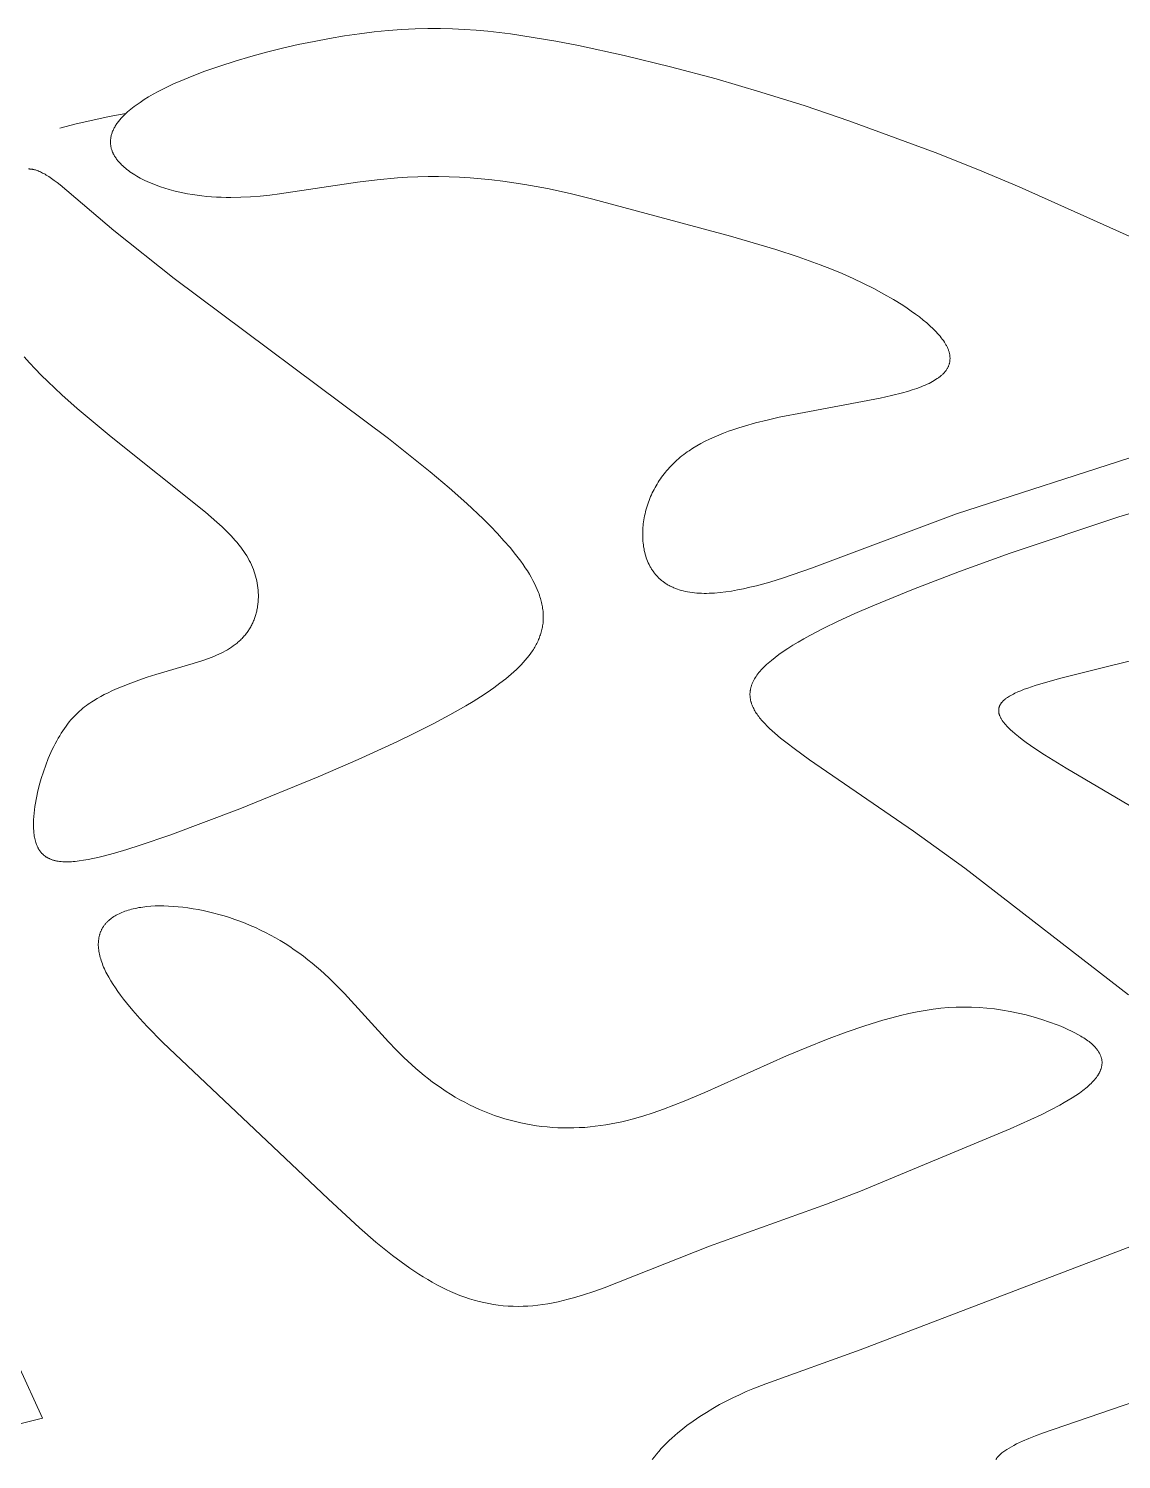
# Model space of a CAD drawing. Header units: metres. Extents: x 591 to 2060, y 452 to 927.
# Drawn here: x 986.4 to 1098.4, y 751.4 to 898 of the extents above; entities that cross this region are included whole.
import ezdxf

# ---------------------------------------------------------------- set-up
doc = ezdxf.new("R2010")
doc.units = ezdxf.units.M
doc.layers.add('jianzhu', color=18, linetype='Continuous', true_color=0x000000)

msp = doc.modelspace()

# ---------------------------------------------------------------- linework, layer by layer
at = {"layer": 'jianzhu', "color": 1, "lineweight": 20, "true_color": 0xff0000}
for points in [[(1100.15, 876.33), (1087.9, 881.82), (1083.65, 883.6), (1079.29, 885.33), (1070.42, 888.59), (1065.95, 890.1), (1061.43, 891.53), (1056.82, 892.87), (1052.14, 894.12), (1047.41, 895.26), (1042.72, 896.28), (1040.4, 896.73), (1038.09, 897.13), (1035.77, 897.48), (1033.43, 897.75), (1032.25, 897.86), (1031.04, 897.94), (1029.82, 898), (1028.57, 898.02), (1027.29, 898.02), (1025.97, 897.99), (1024.61, 897.92), (1023.21, 897.82), (1021.77, 897.68), (1020.29, 897.5), (1018.76, 897.28), (1017.21, 897.02), (1015.62, 896.72), (1014.01, 896.39), (1012.38, 896.02), (1010.75, 895.61), (1009.13, 895.17), (1007.53, 894.69), (1005.96, 894.19), (1004.44, 893.66), (1003.13, 893.16), (1001.9, 892.65), (1001.3, 892.39), (1000.73, 892.12), (1000.18, 891.85), (999.66, 891.58), (999.15, 891.31), (998.67, 891.03), (998.22, 890.75), (997.79, 890.47), (997.39, 890.19), (997.2, 890.05), (997.01, 889.91), (996.84, 889.77), (996.67, 889.63), (996.5, 889.49), (996.35, 889.34), (996.17, 889.17), (995.99, 888.99), (995.83, 888.82), (995.76, 888.73), (995.68, 888.64), (995.61, 888.55), (995.54, 888.47), (995.48, 888.38), (995.42, 888.29), (995.36, 888.2), (995.3, 888.12), (995.25, 888.03), (995.2, 887.94), (995.15, 887.86), (995.1, 887.77), (995.06, 887.68), (995.02, 887.6), (994.98, 887.51), (994.95, 887.42), (994.92, 887.34), (994.89, 887.25), (994.86, 887.17), (994.84, 887.08), (994.82, 887), (994.8, 886.91), (994.79, 886.83), (994.78, 886.74), (994.77, 886.66), (994.76, 886.57), (994.76, 886.49), (994.76, 886.41), (994.76, 886.32), (994.76, 886.24), (994.77, 886.16), (994.78, 886.08), (994.79, 885.99), (994.81, 885.91), (994.82, 885.83), (994.84, 885.75), (994.87, 885.67), (994.89, 885.59), (994.92, 885.51), (994.95, 885.43), (994.98, 885.35), (995.02, 885.27), (995.05, 885.2), (995.09, 885.12), (995.14, 885.04), (995.18, 884.97), (995.23, 884.89), (995.28, 884.81), (995.33, 884.74), (995.38, 884.66), (995.44, 884.59), (995.49, 884.52), (995.55, 884.44), (995.62, 884.37), (995.68, 884.3), (995.75, 884.23), (995.81, 884.16), (995.88, 884.08), (996.02, 883.96), (996.15, 883.83), (996.3, 883.71), (996.44, 883.59), (996.6, 883.48), (996.76, 883.36), (996.92, 883.25), (997.09, 883.13), (997.27, 883.03), (997.45, 882.92), (997.63, 882.81), (997.82, 882.71), (998.01, 882.61), (998.2, 882.51), (998.6, 882.33), (999.02, 882.15), (999.44, 881.98), (999.88, 881.83), (1000.32, 881.68), (1000.78, 881.55), (1001.24, 881.42), (1001.71, 881.31), (1002.19, 881.2), (1002.67, 881.11), (1003.15, 881.03), (1003.64, 880.96), (1004.13, 880.89), (1004.63, 880.84), (1005.12, 880.8), (1005.62, 880.77), (1006.12, 880.75), (1006.62, 880.73), (1007.11, 880.73), (1008.11, 880.75), (1009.11, 880.8), (1010.1, 880.87), (1011.09, 880.97), (1012.08, 881.09), (1020.06, 882.28), (1022.1, 882.53), (1024.16, 882.72), (1025.21, 882.79), (1026.26, 882.83), (1027.32, 882.86), (1028.38, 882.87), (1029.46, 882.85), (1030.54, 882.81), (1031.64, 882.74), (1032.74, 882.65), (1033.85, 882.54), (1034.97, 882.4), (1036.1, 882.24), (1037.24, 882.06), (1039.54, 881.63), (1041.86, 881.12), (1044.2, 880.56), (1058.32, 876.77), (1062.94, 875.41), (1065.24, 874.65), (1067.51, 873.83), (1068.64, 873.38), (1069.76, 872.92), (1070.86, 872.43), (1071.94, 871.92), (1072.99, 871.39), (1074.02, 870.83), (1075.01, 870.27), (1075.95, 869.68), (1076.4, 869.38), (1076.83, 869.08), (1077.25, 868.78), (1077.66, 868.48), (1078.04, 868.17), (1078.41, 867.87), (1078.75, 867.56), (1079.08, 867.26), (1079.23, 867.11), (1079.38, 866.96), (1079.52, 866.8), (1079.65, 866.65), (1079.78, 866.5), (1079.9, 866.36), (1080.01, 866.21), (1080.12, 866.06), (1080.22, 865.91), (1080.31, 865.77), (1080.35, 865.69), (1080.39, 865.62), (1080.43, 865.55), (1080.47, 865.48), (1080.5, 865.41), (1080.54, 865.34), (1080.57, 865.26), (1080.6, 865.19), (1080.63, 865.12), (1080.65, 865.05), (1080.68, 864.98), (1080.7, 864.92), (1080.72, 864.85), (1080.74, 864.78), (1080.75, 864.71), (1080.77, 864.64), (1080.78, 864.57), (1080.79, 864.51), (1080.8, 864.44), (1080.8, 864.37), (1080.81, 864.31), (1080.81, 864.24), (1080.81, 864.18), (1080.8, 864.11), (1080.8, 864.05), (1080.79, 863.98), (1080.78, 863.92), (1080.77, 863.86), (1080.76, 863.79), (1080.75, 863.73), (1080.73, 863.67), (1080.71, 863.61), (1080.69, 863.55), (1080.66, 863.49), (1080.64, 863.42), (1080.61, 863.36), (1080.58, 863.31), (1080.55, 863.25), (1080.52, 863.19), (1080.48, 863.13), (1080.44, 863.07), (1080.4, 863.01), (1080.36, 862.96), (1080.32, 862.9), (1080.27, 862.85), (1080.22, 862.79), (1080.17, 862.73), (1080.12, 862.68), (1080.06, 862.63), (1080.01, 862.57), (1079.95, 862.52), (1079.89, 862.47), (1079.82, 862.41), (1079.76, 862.36), (1079.69, 862.31), (1079.62, 862.26), (1079.48, 862.16), (1079.33, 862.06), (1079.17, 861.96), (1079, 861.87), (1078.83, 861.77), (1078.65, 861.68), (1078.46, 861.59), (1078.26, 861.5), (1078.06, 861.41), (1077.84, 861.33), (1077.4, 861.16), (1076.93, 861), (1076.44, 860.85), (1075.92, 860.7), (1074.82, 860.42), (1073.65, 860.15), (1065.87, 858.71), (1063.3, 858.2), (1062.07, 857.92), (1060.87, 857.62), (1059.73, 857.3), (1059.17, 857.13), (1058.63, 856.95), (1058.11, 856.77), (1057.6, 856.58), (1057.1, 856.38), (1056.62, 856.18), (1056.16, 855.97), (1055.71, 855.75), (1055.27, 855.52), (1054.85, 855.28), (1054.45, 855.03), (1054.06, 854.78), (1053.87, 854.65), (1053.69, 854.51), (1053.51, 854.38), (1053.33, 854.24), (1053.16, 854.1), (1052.99, 853.96), (1052.82, 853.81), (1052.66, 853.66), (1052.5, 853.51), (1052.35, 853.36), (1052.2, 853.21), (1052.05, 853.05), (1051.9, 852.89), (1051.76, 852.73), (1051.63, 852.57), (1051.5, 852.4), (1051.37, 852.23), (1051.24, 852.06), (1051.12, 851.89), (1051, 851.72), (1050.89, 851.54), (1050.78, 851.36), (1050.67, 851.18), (1050.57, 851), (1050.47, 850.82), (1050.38, 850.63), (1050.29, 850.45), (1050.2, 850.26), (1050.12, 850.07), (1050.04, 849.88), (1049.96, 849.68), (1049.89, 849.49), (1049.82, 849.29), (1049.76, 849.1), (1049.7, 848.9), (1049.64, 848.7), (1049.59, 848.5), (1049.55, 848.3), (1049.5, 848.1), (1049.46, 847.9), (1049.43, 847.7), (1049.4, 847.5), (1049.37, 847.3), (1049.35, 847.1), (1049.33, 846.9), (1049.32, 846.7), (1049.31, 846.5), (1049.31, 846.3), (1049.31, 846.1), (1049.31, 845.9), (1049.32, 845.7), (1049.33, 845.51), (1049.35, 845.31), (1049.38, 845.12), (1049.4, 844.92), (1049.44, 844.73), (1049.47, 844.55), (1049.52, 844.36), (1049.56, 844.18), (1049.62, 843.99), (1049.67, 843.81), (1049.74, 843.64), (1049.8, 843.46), (1049.88, 843.29), (1049.96, 843.13), (1050.04, 842.96), (1050.08, 842.88), (1050.13, 842.8), (1050.17, 842.72), (1050.22, 842.65), (1050.27, 842.57), (1050.32, 842.49), (1050.37, 842.42), (1050.43, 842.34), (1050.48, 842.27), (1050.54, 842.2), (1050.6, 842.13), (1050.65, 842.06), (1050.71, 841.99), (1050.78, 841.92), (1050.84, 841.86), (1050.9, 841.79), (1050.97, 841.73), (1051.04, 841.66), (1051.1, 841.6), (1051.17, 841.54), (1051.24, 841.48), (1051.32, 841.42), (1051.39, 841.37), (1051.47, 841.31), (1051.54, 841.26), (1051.62, 841.2), (1051.7, 841.15), (1051.78, 841.1), (1051.86, 841.05), (1051.95, 841), (1052.03, 840.96), (1052.12, 840.91), (1052.21, 840.87), (1052.3, 840.82), (1052.39, 840.78), (1052.48, 840.74), (1052.67, 840.66), (1052.86, 840.59), (1053.06, 840.53), (1053.26, 840.46), (1053.47, 840.41), (1053.69, 840.36), (1053.91, 840.32), (1054.13, 840.28), (1054.36, 840.24), (1054.6, 840.22), (1054.84, 840.19), (1055.09, 840.18), (1055.34, 840.17), (1055.59, 840.16), (1055.85, 840.16), (1056.12, 840.17), (1056.39, 840.18), (1056.66, 840.19), (1057.23, 840.24), (1057.81, 840.31), (1058.41, 840.4), (1059.02, 840.51), (1059.65, 840.63), (1060.3, 840.78), (1060.96, 840.94), (1062.32, 841.32), (1063.72, 841.75), (1066.61, 842.74), (1081.46, 848.3), (1100.3, 854.39)], [(996.35, 889.34), (994.64, 889.02), (992.94, 888.66), (991.25, 888.27), (989.58, 887.84)], [(986.35, 883.65), (986.4, 883.65), (986.45, 883.65), (986.51, 883.64), (986.56, 883.64), (986.61, 883.63), (986.66, 883.63), (986.71, 883.62), (986.76, 883.61), (986.81, 883.6), (986.87, 883.59), (986.92, 883.58), (986.97, 883.57), (987.02, 883.55), (987.08, 883.54), (987.13, 883.52), (987.24, 883.48), (987.35, 883.44), (987.46, 883.4), (987.58, 883.35), (987.69, 883.29), (987.81, 883.23), (987.93, 883.17), (988.05, 883.1), (988.18, 883.02), (988.3, 882.95), (988.43, 882.86), (988.7, 882.68), (988.98, 882.48), (989.28, 882.25), (989.59, 882.01), (995.12, 877.33), (1001.3, 872.43), (1023.25, 856.03), (1027.52, 852.62), (1029.48, 850.97), (1031.29, 849.36), (1032.95, 847.8), (1033.71, 847.04), (1034.42, 846.29), (1035.09, 845.56), (1035.71, 844.85), (1036.28, 844.15), (1036.55, 843.8), (1036.8, 843.46), (1037.04, 843.12), (1037.27, 842.79), (1037.49, 842.46), (1037.69, 842.13), (1037.88, 841.81), (1038.05, 841.49), (1038.21, 841.17), (1038.36, 840.86), (1038.5, 840.55), (1038.62, 840.25), (1038.68, 840.1), (1038.73, 839.95), (1038.78, 839.8), (1038.83, 839.65), (1038.87, 839.5), (1038.91, 839.36), (1038.94, 839.21), (1038.98, 839.06), (1039.01, 838.92), (1039.03, 838.78), (1039.05, 838.63), (1039.07, 838.49), (1039.09, 838.35), (1039.1, 838.21), (1039.11, 838.07), (1039.12, 837.93), (1039.12, 837.79), (1039.12, 837.66), (1039.12, 837.52), (1039.11, 837.38), (1039.1, 837.25), (1039.09, 837.11), (1039.07, 836.98), (1039.05, 836.85), (1039.03, 836.71), (1039.01, 836.58), (1038.98, 836.45), (1038.94, 836.32), (1038.91, 836.19), (1038.87, 836.06), (1038.83, 835.93), (1038.78, 835.8), (1038.74, 835.67), (1038.69, 835.55), (1038.63, 835.42), (1038.58, 835.29), (1038.52, 835.17), (1038.45, 835.04), (1038.39, 834.91), (1038.32, 834.79), (1038.25, 834.66), (1038.17, 834.54), (1038.1, 834.42), (1038.02, 834.29), (1037.85, 834.05), (1037.67, 833.8), (1037.48, 833.56), (1037.27, 833.32), (1037.06, 833.08), (1036.84, 832.84), (1036.6, 832.6), (1036.36, 832.36), (1036.1, 832.13), (1035.84, 831.89), (1035.56, 831.65), (1035.28, 831.42), (1034.68, 830.95), (1034.05, 830.49), (1033.38, 830.02), (1032.67, 829.56), (1031.94, 829.09), (1031.17, 828.63), (1029.55, 827.71), (1027.82, 826.79), (1026, 825.87), (1024.11, 824.95), (1020.15, 823.13), (1016.06, 821.35), (1008.01, 818.07), (1000.86, 815.39), (997.82, 814.35), (996.44, 813.92), (995.18, 813.55), (994.01, 813.24), (993.47, 813.11), (992.95, 813), (992.46, 812.9), (992, 812.82), (991.56, 812.75), (991.14, 812.7), (990.94, 812.69), (990.75, 812.67), (990.56, 812.66), (990.38, 812.66), (990.2, 812.66), (990.03, 812.66), (989.87, 812.67), (989.71, 812.68), (989.55, 812.7), (989.4, 812.72), (989.26, 812.74), (989.19, 812.76), (989.12, 812.77), (989.05, 812.79), (988.99, 812.8), (988.92, 812.82), (988.86, 812.84), (988.79, 812.86), (988.73, 812.88), (988.67, 812.9), (988.61, 812.93), (988.55, 812.95), (988.5, 812.98), (988.44, 813), (988.39, 813.03), (988.33, 813.06), (988.28, 813.09), (988.23, 813.12), (988.18, 813.15), (988.13, 813.18), (988.08, 813.22), (988.03, 813.25), (987.99, 813.29), (987.94, 813.32), (987.9, 813.36), (987.86, 813.4), (987.82, 813.44), (987.78, 813.48), (987.74, 813.52), (987.7, 813.56), (987.66, 813.6), (987.62, 813.65), (987.59, 813.69), (987.55, 813.74), (987.52, 813.79), (987.49, 813.83), (987.45, 813.88), (987.42, 813.93), (987.39, 813.98), (987.36, 814.03), (987.34, 814.08), (987.31, 814.14), (987.28, 814.19), (987.26, 814.25), (987.23, 814.3), (987.21, 814.36), (987.19, 814.42), (987.14, 814.53), (987.1, 814.65), (987.07, 814.78), (987.03, 814.9), (987, 815.03), (986.98, 815.17), (986.95, 815.3), (986.93, 815.44), (986.92, 815.58), (986.9, 815.73), (986.89, 815.87), (986.88, 816.02), (986.87, 816.17), (986.87, 816.33), (986.87, 816.64), (986.88, 816.97), (986.9, 817.3), (986.93, 817.64), (986.97, 817.98), (987.02, 818.33), (987.07, 818.68), (987.14, 819.04), (987.21, 819.39), (987.29, 819.75), (987.46, 820.47), (987.66, 821.18), (987.88, 821.88), (988.12, 822.57), (988.38, 823.23), (988.52, 823.55), (988.66, 823.86), (988.8, 824.17), (988.95, 824.47), (989.1, 824.76), (989.25, 825.04), (989.4, 825.32), (989.56, 825.58), (989.72, 825.84), (989.88, 826.09), (990.04, 826.33), (990.21, 826.55), (990.37, 826.77), (990.54, 826.99), (990.71, 827.19), (990.88, 827.38), (991.06, 827.57), (991.23, 827.75), (991.4, 827.92), (991.58, 828.08), (991.76, 828.24), (991.94, 828.39), (992.11, 828.53), (992.29, 828.67), (992.47, 828.8), (992.66, 828.92), (992.84, 829.05), (993.02, 829.16), (993.39, 829.39), (993.76, 829.59), (994.13, 829.79), (994.51, 829.98), (994.89, 830.16), (995.27, 830.33), (996.05, 830.66), (996.85, 830.97), (997.67, 831.27), (998.52, 831.57), (999.4, 831.85), (1003.23, 832.96), (1004.21, 833.27), (1004.7, 833.44), (1005.18, 833.63), (1005.41, 833.72), (1005.64, 833.82), (1005.87, 833.93), (1006.1, 834.03), (1006.32, 834.15), (1006.54, 834.26), (1006.75, 834.39), (1006.96, 834.51), (1007.16, 834.65), (1007.35, 834.78), (1007.54, 834.92), (1007.73, 835.07), (1007.82, 835.15), (1007.9, 835.22), (1007.99, 835.3), (1008.08, 835.38), (1008.16, 835.46), (1008.24, 835.55), (1008.32, 835.63), (1008.4, 835.72), (1008.47, 835.8), (1008.55, 835.89), (1008.62, 835.98), (1008.69, 836.07), (1008.76, 836.16), (1008.83, 836.25), (1008.89, 836.35), (1008.95, 836.44), (1009.01, 836.54), (1009.07, 836.64), (1009.13, 836.74), (1009.19, 836.84), (1009.24, 836.94), (1009.29, 837.04), (1009.34, 837.14), (1009.39, 837.25), (1009.43, 837.35), (1009.48, 837.46), (1009.52, 837.57), (1009.56, 837.68), (1009.59, 837.79), (1009.63, 837.9), (1009.66, 838.01), (1009.69, 838.12), (1009.72, 838.23), (1009.75, 838.35), (1009.77, 838.46), (1009.8, 838.58), (1009.82, 838.69), (1009.84, 838.81), (1009.87, 839.04), (1009.89, 839.28), (1009.91, 839.52), (1009.92, 839.76), (1009.92, 840), (1009.91, 840.24), (1009.9, 840.48), (1009.87, 840.72), (1009.84, 840.96), (1009.8, 841.2), (1009.76, 841.43), (1009.7, 841.67), (1009.64, 841.91), (1009.57, 842.15), (1009.49, 842.38), (1009.41, 842.62), (1009.31, 842.85), (1009.21, 843.08), (1009.1, 843.31), (1008.98, 843.54), (1008.86, 843.77), (1008.72, 844), (1008.58, 844.23), (1008.43, 844.45), (1008.27, 844.68), (1008.11, 844.91), (1007.93, 845.13), (1007.74, 845.36), (1007.55, 845.59), (1007.35, 845.82), (1007.14, 846.04), (1006.69, 846.51), (1006.2, 846.98), (1005.67, 847.47), (1004.49, 848.49), (994.82, 856.2), (991.35, 859.1), (989.77, 860.51), (988.33, 861.87), (987.67, 862.52), (987.04, 863.16), (986.46, 863.78), (985.93, 864.38)], [(1108.93, 851.24), (1098.11, 847.99), (1086.97, 844.27), (1081.79, 842.41), (1077.06, 840.6), (1072.89, 838.9), (1071.03, 838.09), (1069.34, 837.31), (1067.81, 836.56), (1066.44, 835.85), (1065.82, 835.51), (1065.23, 835.17), (1064.69, 834.84), (1064.18, 834.52), (1063.71, 834.2), (1063.27, 833.9), (1062.87, 833.6), (1062.5, 833.3), (1062.33, 833.16), (1062.16, 833.01), (1062, 832.87), (1061.86, 832.73), (1061.71, 832.59), (1061.58, 832.45), (1061.45, 832.31), (1061.33, 832.18), (1061.22, 832.04), (1061.12, 831.91), (1061.02, 831.78), (1060.93, 831.65), (1060.84, 831.52), (1060.76, 831.39), (1060.73, 831.32), (1060.69, 831.26), (1060.66, 831.19), (1060.63, 831.13), (1060.6, 831.07), (1060.57, 831), (1060.54, 830.94), (1060.52, 830.88), (1060.49, 830.82), (1060.47, 830.75), (1060.45, 830.69), (1060.43, 830.63), (1060.41, 830.57), (1060.39, 830.51), (1060.38, 830.44), (1060.36, 830.38), (1060.35, 830.32), (1060.34, 830.26), (1060.33, 830.2), (1060.32, 830.14), (1060.32, 830.08), (1060.31, 830.02), (1060.31, 829.96), (1060.3, 829.9), (1060.3, 829.84), (1060.3, 829.78), (1060.3, 829.72), (1060.31, 829.66), (1060.31, 829.6), (1060.31, 829.54), (1060.32, 829.48), (1060.33, 829.42), (1060.34, 829.36), (1060.35, 829.3), (1060.36, 829.24), (1060.37, 829.18), (1060.39, 829.12), (1060.4, 829.06), (1060.42, 829), (1060.44, 828.94), (1060.45, 828.89), (1060.47, 828.83), (1060.5, 828.77), (1060.52, 828.71), (1060.57, 828.59), (1060.62, 828.47), (1060.68, 828.36), (1060.74, 828.24), (1060.8, 828.12), (1060.87, 828), (1060.95, 827.89), (1061.03, 827.77), (1061.11, 827.65), (1061.2, 827.53), (1061.29, 827.41), (1061.39, 827.3), (1061.49, 827.18), (1061.59, 827.06), (1061.81, 826.82), (1062.05, 826.57), (1062.3, 826.33), (1062.56, 826.08), (1062.84, 825.83), (1063.44, 825.32), (1064.11, 824.8), (1064.82, 824.25), (1066.41, 823.11), (1077.05, 815.81), (1082.31, 811.99), (1099.09, 799.03)], [(1100.36, 817.74), (1092.72, 822.26), (1090.49, 823.63), (1089.5, 824.28), (1088.61, 824.89), (1088.21, 825.19), (1087.83, 825.48), (1087.49, 825.76), (1087.17, 826.03), (1087.03, 826.16), (1086.89, 826.29), (1086.76, 826.42), (1086.64, 826.55), (1086.53, 826.68), (1086.42, 826.8), (1086.32, 826.92), (1086.28, 826.98), (1086.23, 827.04), (1086.19, 827.1), (1086.15, 827.15), (1086.11, 827.21), (1086.08, 827.27), (1086.05, 827.33), (1086.01, 827.38), (1085.98, 827.44), (1085.96, 827.49), (1085.93, 827.55), (1085.91, 827.6), (1085.89, 827.65), (1085.87, 827.71), (1085.85, 827.76), (1085.84, 827.81), (1085.82, 827.86), (1085.82, 827.89), (1085.81, 827.92), (1085.81, 827.94), (1085.8, 827.97), (1085.8, 827.99), (1085.8, 828.02), (1085.79, 828.04), (1085.79, 828.07), (1085.79, 828.09), (1085.79, 828.12), (1085.79, 828.14), (1085.79, 828.17), (1085.79, 828.19), (1085.79, 828.21), (1085.79, 828.24), (1085.79, 828.26), (1085.79, 828.29), (1085.79, 828.31), (1085.8, 828.33), (1085.8, 828.36), (1085.8, 828.38), (1085.81, 828.4), (1085.81, 828.43), (1085.82, 828.45), (1085.83, 828.47), (1085.83, 828.5), (1085.84, 828.52), (1085.85, 828.54), (1085.86, 828.56), (1085.86, 828.59), (1085.87, 828.61), (1085.88, 828.63), (1085.89, 828.65), (1085.9, 828.68), (1085.91, 828.7), (1085.92, 828.72), (1085.94, 828.74), (1085.95, 828.76), (1085.96, 828.79), (1085.97, 828.81), (1086, 828.85), (1086.03, 828.89), (1086.06, 828.93), (1086.09, 828.98), (1086.13, 829.02), (1086.17, 829.06), (1086.2, 829.1), (1086.24, 829.14), (1086.29, 829.18), (1086.33, 829.22), (1086.37, 829.26), (1086.42, 829.3), (1086.47, 829.34), (1086.52, 829.37), (1086.57, 829.41), (1086.68, 829.49), (1086.79, 829.56), (1086.91, 829.64), (1087.04, 829.71), (1087.17, 829.78), (1087.31, 829.85), (1087.45, 829.92), (1087.75, 830.06), (1088.07, 830.19), (1088.41, 830.33), (1088.77, 830.46), (1089.53, 830.71), (1090.35, 830.97), (1092.15, 831.47), (1114.38, 837.01)], [(1119.35, 780.9), (1071.58, 762.66), (1061.94, 759.18), (1060.59, 758.65), (1059.91, 758.37), (1059.23, 758.06), (1058.55, 757.74), (1057.87, 757.4), (1057.19, 757.04), (1056.51, 756.65), (1055.83, 756.25), (1055.16, 755.82), (1054.49, 755.36), (1053.84, 754.89), (1053.21, 754.39), (1052.9, 754.14), (1052.6, 753.88), (1052.3, 753.62), (1052.01, 753.35), (1051.73, 753.08), (1051.46, 752.81), (1051.2, 752.53), (1050.96, 752.25), (1050.72, 751.97), (1050.5, 751.69), (1050.29, 751.41)], [(1119.35, 780.9), (1071.58, 762.66), (1061.94, 759.18), (1060.59, 758.65), (1059.91, 758.37), (1059.23, 758.06), (1058.55, 757.74), (1057.87, 757.4), (1057.19, 757.04), (1056.51, 756.65), (1055.83, 756.25), (1055.16, 755.82), (1054.49, 755.36), (1053.84, 754.89), (1053.21, 754.39), (1052.9, 754.14), (1052.6, 753.88), (1052.3, 753.62), (1052.01, 753.35), (1051.73, 753.08), (1051.46, 752.81), (1051.2, 752.53), (1050.96, 752.25), (1050.72, 751.97), (1050.5, 751.69), (1050.29, 751.41)], [(987.81, 755.65), (985.3, 761.13)], [(987.81, 755.65), (985.3, 761.13)], [(1085.5, 751.42), (1085.52, 751.46), (1085.55, 751.5), (1085.58, 751.54), (1085.61, 751.57), (1085.63, 751.61), (1085.67, 751.65), (1085.7, 751.69), (1085.73, 751.72), (1085.8, 751.8), (1085.87, 751.87), (1085.95, 751.94), (1086.03, 752.02), (1086.12, 752.09), (1086.21, 752.16), (1086.31, 752.23), (1086.41, 752.31), (1086.51, 752.38), (1086.62, 752.45), (1086.85, 752.59), (1087.09, 752.73), (1087.35, 752.87), (1087.63, 753.01), (1087.92, 753.15), (1088.22, 753.29), (1088.87, 753.57), (1089.56, 753.84), (1090.29, 754.12), (1099.76, 757.37)], [(1085.5, 751.42), (1085.52, 751.46), (1085.55, 751.5), (1085.58, 751.54), (1085.61, 751.57), (1085.63, 751.61), (1085.67, 751.65), (1085.7, 751.69), (1085.73, 751.72), (1085.8, 751.8), (1085.87, 751.87), (1085.95, 751.94), (1086.03, 752.02), (1086.12, 752.09), (1086.21, 752.16), (1086.31, 752.23), (1086.41, 752.31), (1086.51, 752.38), (1086.62, 752.45), (1086.85, 752.59), (1087.09, 752.73), (1087.35, 752.87), (1087.63, 753.01), (1087.92, 753.15), (1088.22, 753.29), (1088.87, 753.57), (1089.56, 753.84), (1090.29, 754.12), (1099.76, 757.37)], [(982.32, 754.29), (987.81, 755.65)], [(982.32, 754.29), (987.81, 755.65)]]:
    msp.add_lwpolyline(points, dxfattribs=at)
msp.add_lwpolyline([(993.72, 805.41), (993.7, 805.35), (993.68, 805.29), (993.66, 805.22), (993.64, 805.16), (993.62, 805.1), (993.61, 805.03), (993.59, 804.97), (993.58, 804.9), (993.57, 804.84), (993.56, 804.77), (993.55, 804.7), (993.54, 804.64), (993.53, 804.57), (993.52, 804.5), (993.52, 804.43), (993.52, 804.36), (993.51, 804.29), (993.51, 804.22), (993.51, 804.15), (993.51, 804.08), (993.52, 803.93), (993.53, 803.79), (993.55, 803.64), (993.57, 803.49), (993.6, 803.33), (993.63, 803.18), (993.67, 803.02), (993.71, 802.86), (993.76, 802.7), (993.81, 802.54), (993.87, 802.38), (993.93, 802.21), (993.99, 802.04), (994.06, 801.87), (994.14, 801.7), (994.22, 801.53), (994.3, 801.36), (994.39, 801.18), (994.58, 800.83), (994.79, 800.47), (995.02, 800.1), (995.27, 799.73), (995.53, 799.36), (995.8, 798.98), (996.09, 798.59), (996.4, 798.2), (997.05, 797.42), (997.76, 796.61), (998.51, 795.8), (1000.14, 794.15), (1017.06, 778.14), (1020.28, 775.15), (1021.95, 773.7), (1022.8, 773), (1023.67, 772.32), (1024.55, 771.66), (1025.44, 771.02), (1026.35, 770.42), (1026.81, 770.13), (1027.27, 769.85), (1027.73, 769.58), (1028.2, 769.33), (1028.67, 769.08), (1029.15, 768.85), (1029.62, 768.63), (1030.1, 768.42), (1030.58, 768.23), (1031.07, 768.05), (1031.55, 767.89), (1032.04, 767.74), (1032.53, 767.61), (1033.02, 767.49), (1033.52, 767.39), (1034.02, 767.3), (1034.51, 767.23), (1035.01, 767.18), (1035.52, 767.14), (1036.02, 767.12), (1036.53, 767.11), (1037.04, 767.12), (1037.55, 767.14), (1038.06, 767.18), (1038.57, 767.23), (1039.08, 767.3), (1039.6, 767.38), (1040.12, 767.47), (1040.64, 767.58), (1041.16, 767.7), (1041.68, 767.83), (1042.2, 767.97), (1043.25, 768.29), (1044.31, 768.64), (1045.37, 769.02), (1056.15, 773.28), (1068.14, 777.59), (1071.63, 778.92), (1086.98, 785.31), (1089.1, 786.26), (1090.13, 786.75), (1091.12, 787.24), (1092.05, 787.73), (1092.49, 787.98), (1092.91, 788.22), (1093.32, 788.47), (1093.7, 788.72), (1094.06, 788.97), (1094.4, 789.21), (1094.56, 789.34), (1094.71, 789.46), (1094.86, 789.58), (1095, 789.71), (1095.13, 789.83), (1095.26, 789.95), (1095.38, 790.07), (1095.5, 790.2), (1095.6, 790.32), (1095.7, 790.44), (1095.8, 790.56), (1095.84, 790.62), (1095.89, 790.68), (1095.93, 790.74), (1095.97, 790.8), (1096, 790.86), (1096.04, 790.92), (1096.07, 790.98), (1096.11, 791.04), (1096.14, 791.1), (1096.16, 791.16), (1096.19, 791.22), (1096.22, 791.28), (1096.24, 791.34), (1096.26, 791.39), (1096.28, 791.45), (1096.3, 791.51), (1096.31, 791.57), (1096.33, 791.63), (1096.34, 791.69), (1096.35, 791.75), (1096.36, 791.8), (1096.37, 791.86), (1096.37, 791.92), (1096.38, 791.98), (1096.38, 792.03), (1096.38, 792.09), (1096.38, 792.15), (1096.38, 792.2), (1096.37, 792.26), (1096.36, 792.32), (1096.36, 792.37), (1096.35, 792.43), (1096.33, 792.49), (1096.32, 792.54), (1096.3, 792.6), (1096.29, 792.65), (1096.27, 792.71), (1096.25, 792.76), (1096.23, 792.82), (1096.2, 792.87), (1096.18, 792.93), (1096.15, 792.98), (1096.12, 793.04), (1096.09, 793.09), (1096.06, 793.15), (1096.03, 793.2), (1095.99, 793.25), (1095.96, 793.31), (1095.92, 793.36), (1095.88, 793.41), (1095.84, 793.46), (1095.79, 793.52), (1095.75, 793.57), (1095.7, 793.62), (1095.61, 793.72), (1095.51, 793.83), (1095.4, 793.93), (1095.29, 794.03), (1095.17, 794.13), (1095.05, 794.23), (1094.92, 794.32), (1094.79, 794.42), (1094.65, 794.51), (1094.51, 794.61), (1094.36, 794.7), (1094.21, 794.79), (1093.9, 794.98), (1093.58, 795.15), (1093.24, 795.32), (1092.89, 795.49), (1092.53, 795.65), (1092.16, 795.81), (1091.79, 795.96), (1091.01, 796.24), (1090.22, 796.51), (1089.42, 796.75), (1088.61, 796.97), (1087.79, 797.16), (1086.98, 797.33), (1086.17, 797.47), (1085.37, 797.58), (1084.57, 797.67), (1083.78, 797.74), (1083, 797.77), (1082.22, 797.78), (1081.44, 797.76), (1080.65, 797.72), (1079.86, 797.65), (1079.06, 797.55), (1078.24, 797.42), (1077.42, 797.27), (1076.57, 797.1), (1075.71, 796.9), (1074.83, 796.67), (1073.93, 796.42), (1072.08, 795.85), (1070.15, 795.19), (1068.16, 794.45), (1066.13, 793.64), (1064.06, 792.77), (1055.66, 789.02), (1053.55, 788.13), (1052.49, 787.71), (1051.43, 787.31), (1050.37, 786.94), (1049.31, 786.6), (1048.24, 786.3), (1047.7, 786.16), (1047.16, 786.03), (1046.62, 785.91), (1046.08, 785.81), (1045.54, 785.71), (1045, 785.63), (1044.45, 785.56), (1043.91, 785.5), (1043.36, 785.45), (1042.81, 785.42), (1042.26, 785.4), (1041.72, 785.39), (1041.17, 785.4), (1040.62, 785.41), (1040.07, 785.44), (1039.52, 785.49), (1038.97, 785.55), (1038.43, 785.62), (1037.88, 785.7), (1037.34, 785.8), (1036.8, 785.92), (1036.26, 786.04), (1035.72, 786.18), (1035.18, 786.33), (1034.65, 786.5), (1034.13, 786.68), (1033.6, 786.87), (1033.09, 787.08), (1032.57, 787.29), (1032.07, 787.52), (1031.56, 787.76), (1031.07, 788.02), (1030.58, 788.28), (1030.1, 788.56), (1029.62, 788.84), (1029.15, 789.14), (1028.69, 789.45), (1028.23, 789.77), (1027.78, 790.09), (1027.34, 790.43), (1026.91, 790.78), (1026.48, 791.13), (1026.06, 791.49), (1025.64, 791.86), (1024.83, 792.62), (1024.03, 793.4), (1023.26, 794.21), (1018.73, 799.18), (1017.94, 799.99), (1017.13, 800.78), (1016.29, 801.54), (1015.86, 801.91), (1015.43, 802.28), (1014.98, 802.63), (1014.53, 802.98), (1014.07, 803.32), (1013.6, 803.65), (1013.13, 803.97), (1012.65, 804.28), (1012.16, 804.58), (1011.66, 804.86), (1011.16, 805.14), (1010.65, 805.41), (1010.13, 805.66), (1009.61, 805.91), (1009.09, 806.14), (1008.56, 806.36), (1008.02, 806.56), (1007.49, 806.76), (1006.95, 806.94), (1006.41, 807.11), (1005.87, 807.26), (1005.34, 807.41), (1004.8, 807.54), (1004.27, 807.66), (1003.74, 807.76), (1003.22, 807.85), (1002.7, 807.93), (1002.19, 808), (1001.69, 808.05), (1001.2, 808.09), (1000.71, 808.12), (1000.24, 808.14), (999.78, 808.14), (999.33, 808.13), (998.89, 808.1), (998.47, 808.07), (998.06, 808.02), (997.86, 807.99), (997.67, 807.96), (997.47, 807.92), (997.29, 807.88), (997.1, 807.84), (996.92, 807.8), (996.75, 807.75), (996.57, 807.7), (996.41, 807.65), (996.24, 807.59), (996.09, 807.53), (995.93, 807.47), (995.78, 807.41), (995.64, 807.34), (995.49, 807.27), (995.36, 807.19), (995.23, 807.12), (995.1, 807.04), (994.98, 806.96), (994.86, 806.87), (994.8, 806.83), (994.75, 806.78), (994.69, 806.74), (994.64, 806.69), (994.58, 806.65), (994.53, 806.6), (994.48, 806.55), (994.44, 806.51), (994.39, 806.46), (994.34, 806.41), (994.3, 806.36), (994.25, 806.31), (994.21, 806.26), (994.17, 806.2), (994.13, 806.15), (994.09, 806.1), (994.05, 806.04), (994.02, 805.99), (993.98, 805.93), (993.95, 805.88), (993.92, 805.82), (993.88, 805.76), (993.85, 805.71), (993.83, 805.65), (993.8, 805.59), (993.77, 805.53), (993.75, 805.47)], close=True, dxfattribs=at)
msp.add_lwpolyline([(993.72, 805.41), (993.7, 805.35), (993.68, 805.29), (993.66, 805.22), (993.64, 805.16), (993.62, 805.1), (993.61, 805.03), (993.59, 804.97), (993.58, 804.9), (993.57, 804.84), (993.56, 804.77), (993.55, 804.7), (993.54, 804.64), (993.53, 804.57), (993.52, 804.5), (993.52, 804.43), (993.52, 804.36), (993.51, 804.29), (993.51, 804.22), (993.51, 804.15), (993.51, 804.08), (993.52, 803.93), (993.53, 803.79), (993.55, 803.64), (993.57, 803.49), (993.6, 803.33), (993.63, 803.18), (993.67, 803.02), (993.71, 802.86), (993.76, 802.7), (993.81, 802.54), (993.87, 802.38), (993.93, 802.21), (993.99, 802.04), (994.06, 801.87), (994.14, 801.7), (994.22, 801.53), (994.3, 801.36), (994.39, 801.18), (994.58, 800.83), (994.79, 800.47), (995.02, 800.1), (995.27, 799.73), (995.53, 799.36), (995.8, 798.98), (996.09, 798.59), (996.4, 798.2), (997.05, 797.42), (997.76, 796.61), (998.51, 795.8), (1000.14, 794.15), (1017.06, 778.14), (1020.28, 775.15), (1021.95, 773.7), (1022.8, 773), (1023.67, 772.32), (1024.55, 771.66), (1025.44, 771.02), (1026.35, 770.42), (1026.81, 770.13), (1027.27, 769.85), (1027.73, 769.58), (1028.2, 769.33), (1028.67, 769.08), (1029.15, 768.85), (1029.62, 768.63), (1030.1, 768.42), (1030.58, 768.23), (1031.07, 768.05), (1031.55, 767.89), (1032.04, 767.74), (1032.53, 767.61), (1033.02, 767.49), (1033.52, 767.39), (1034.02, 767.3), (1034.51, 767.23), (1035.01, 767.18), (1035.52, 767.14), (1036.02, 767.12), (1036.53, 767.11), (1037.04, 767.12), (1037.55, 767.14), (1038.06, 767.18), (1038.57, 767.23), (1039.08, 767.3), (1039.6, 767.38), (1040.12, 767.47), (1040.64, 767.58), (1041.16, 767.7), (1041.68, 767.83), (1042.2, 767.97), (1043.25, 768.29), (1044.31, 768.64), (1045.37, 769.02), (1056.15, 773.28), (1068.14, 777.59), (1071.63, 778.92), (1086.98, 785.31), (1089.1, 786.26), (1090.13, 786.75), (1091.12, 787.24), (1092.05, 787.73), (1092.49, 787.98), (1092.91, 788.22), (1093.32, 788.47), (1093.7, 788.72), (1094.06, 788.97), (1094.4, 789.21), (1094.56, 789.34), (1094.71, 789.46), (1094.86, 789.58), (1095, 789.71), (1095.13, 789.83), (1095.26, 789.95), (1095.38, 790.07), (1095.5, 790.2), (1095.6, 790.32), (1095.7, 790.44), (1095.8, 790.56), (1095.84, 790.62), (1095.89, 790.68), (1095.93, 790.74), (1095.97, 790.8), (1096, 790.86), (1096.04, 790.92), (1096.07, 790.98), (1096.11, 791.04), (1096.14, 791.1), (1096.16, 791.16), (1096.19, 791.22), (1096.22, 791.28), (1096.24, 791.34), (1096.26, 791.39), (1096.28, 791.45), (1096.3, 791.51), (1096.31, 791.57), (1096.33, 791.63), (1096.34, 791.69), (1096.35, 791.75), (1096.36, 791.8), (1096.37, 791.86), (1096.37, 791.92), (1096.38, 791.98), (1096.38, 792.03), (1096.38, 792.09), (1096.38, 792.15), (1096.38, 792.2), (1096.37, 792.26), (1096.36, 792.32), (1096.36, 792.37), (1096.35, 792.43), (1096.33, 792.49), (1096.32, 792.54), (1096.3, 792.6), (1096.29, 792.65), (1096.27, 792.71), (1096.25, 792.76), (1096.23, 792.82), (1096.2, 792.87), (1096.18, 792.93), (1096.15, 792.98), (1096.12, 793.04), (1096.09, 793.09), (1096.06, 793.15), (1096.03, 793.2), (1095.99, 793.25), (1095.96, 793.31), (1095.92, 793.36), (1095.88, 793.41), (1095.84, 793.46), (1095.79, 793.52), (1095.75, 793.57), (1095.7, 793.62), (1095.61, 793.72), (1095.51, 793.83), (1095.4, 793.93), (1095.29, 794.03), (1095.17, 794.13), (1095.05, 794.23), (1094.92, 794.32), (1094.79, 794.42), (1094.65, 794.51), (1094.51, 794.61), (1094.36, 794.7), (1094.21, 794.79), (1093.9, 794.98), (1093.58, 795.15), (1093.24, 795.32), (1092.89, 795.49), (1092.53, 795.65), (1092.16, 795.81), (1091.79, 795.96), (1091.01, 796.24), (1090.22, 796.51), (1089.42, 796.75), (1088.61, 796.97), (1087.79, 797.16), (1086.98, 797.33), (1086.17, 797.47), (1085.37, 797.58), (1084.57, 797.67), (1083.78, 797.74), (1083, 797.77), (1082.22, 797.78), (1081.44, 797.76), (1080.65, 797.72), (1079.86, 797.65), (1079.06, 797.55), (1078.24, 797.42), (1077.42, 797.27), (1076.57, 797.1), (1075.71, 796.9), (1074.83, 796.67), (1073.93, 796.42), (1072.08, 795.85), (1070.15, 795.19), (1068.16, 794.45), (1066.13, 793.64), (1064.06, 792.77), (1055.66, 789.02), (1053.55, 788.13), (1052.49, 787.71), (1051.43, 787.31), (1050.37, 786.94), (1049.31, 786.6), (1048.24, 786.3), (1047.7, 786.16), (1047.16, 786.03), (1046.62, 785.91), (1046.08, 785.81), (1045.54, 785.71), (1045, 785.63), (1044.45, 785.56), (1043.91, 785.5), (1043.36, 785.45), (1042.81, 785.42), (1042.26, 785.4), (1041.72, 785.39), (1041.17, 785.4), (1040.62, 785.41), (1040.07, 785.44), (1039.52, 785.49), (1038.97, 785.55), (1038.43, 785.62), (1037.88, 785.7), (1037.34, 785.8), (1036.8, 785.92), (1036.26, 786.04), (1035.72, 786.18), (1035.18, 786.33), (1034.65, 786.5), (1034.13, 786.68), (1033.6, 786.87), (1033.09, 787.08), (1032.57, 787.29), (1032.07, 787.52), (1031.56, 787.76), (1031.07, 788.02), (1030.58, 788.28), (1030.1, 788.56), (1029.62, 788.84), (1029.15, 789.14), (1028.69, 789.45), (1028.23, 789.77), (1027.78, 790.09), (1027.34, 790.43), (1026.91, 790.78), (1026.48, 791.13), (1026.06, 791.49), (1025.64, 791.86), (1024.83, 792.62), (1024.03, 793.4), (1023.26, 794.21), (1018.73, 799.18), (1017.94, 799.99), (1017.13, 800.78), (1016.29, 801.54), (1015.86, 801.91), (1015.43, 802.28), (1014.98, 802.63), (1014.53, 802.98), (1014.07, 803.32), (1013.6, 803.65), (1013.13, 803.97), (1012.65, 804.28), (1012.16, 804.58), (1011.66, 804.86), (1011.16, 805.14), (1010.65, 805.41), (1010.13, 805.66), (1009.61, 805.91), (1009.09, 806.14), (1008.56, 806.36), (1008.02, 806.56), (1007.49, 806.76), (1006.95, 806.94), (1006.41, 807.11), (1005.87, 807.26), (1005.34, 807.41), (1004.8, 807.54), (1004.27, 807.66), (1003.74, 807.76), (1003.22, 807.85), (1002.7, 807.93), (1002.19, 808), (1001.69, 808.05), (1001.2, 808.09), (1000.71, 808.12), (1000.24, 808.14), (999.78, 808.14), (999.33, 808.13), (998.89, 808.1), (998.47, 808.07), (998.06, 808.02), (997.86, 807.99), (997.67, 807.96), (997.47, 807.92), (997.29, 807.88), (997.1, 807.84), (996.92, 807.8), (996.75, 807.75), (996.57, 807.7), (996.41, 807.65), (996.24, 807.59), (996.09, 807.53), (995.93, 807.47), (995.78, 807.41), (995.64, 807.34), (995.49, 807.27), (995.36, 807.19), (995.23, 807.12), (995.1, 807.04), (994.98, 806.96), (994.86, 806.87), (994.8, 806.83), (994.75, 806.78), (994.69, 806.74), (994.64, 806.69), (994.58, 806.65), (994.53, 806.6), (994.48, 806.55), (994.44, 806.51), (994.39, 806.46), (994.34, 806.41), (994.3, 806.36), (994.25, 806.31), (994.21, 806.26), (994.17, 806.2), (994.13, 806.15), (994.09, 806.1), (994.05, 806.04), (994.02, 805.99), (993.98, 805.93), (993.95, 805.88), (993.92, 805.82), (993.88, 805.76), (993.85, 805.71), (993.83, 805.65), (993.8, 805.59), (993.77, 805.53), (993.75, 805.47)], close=True, dxfattribs=at)

doc.saveas('drawing.dxf')
